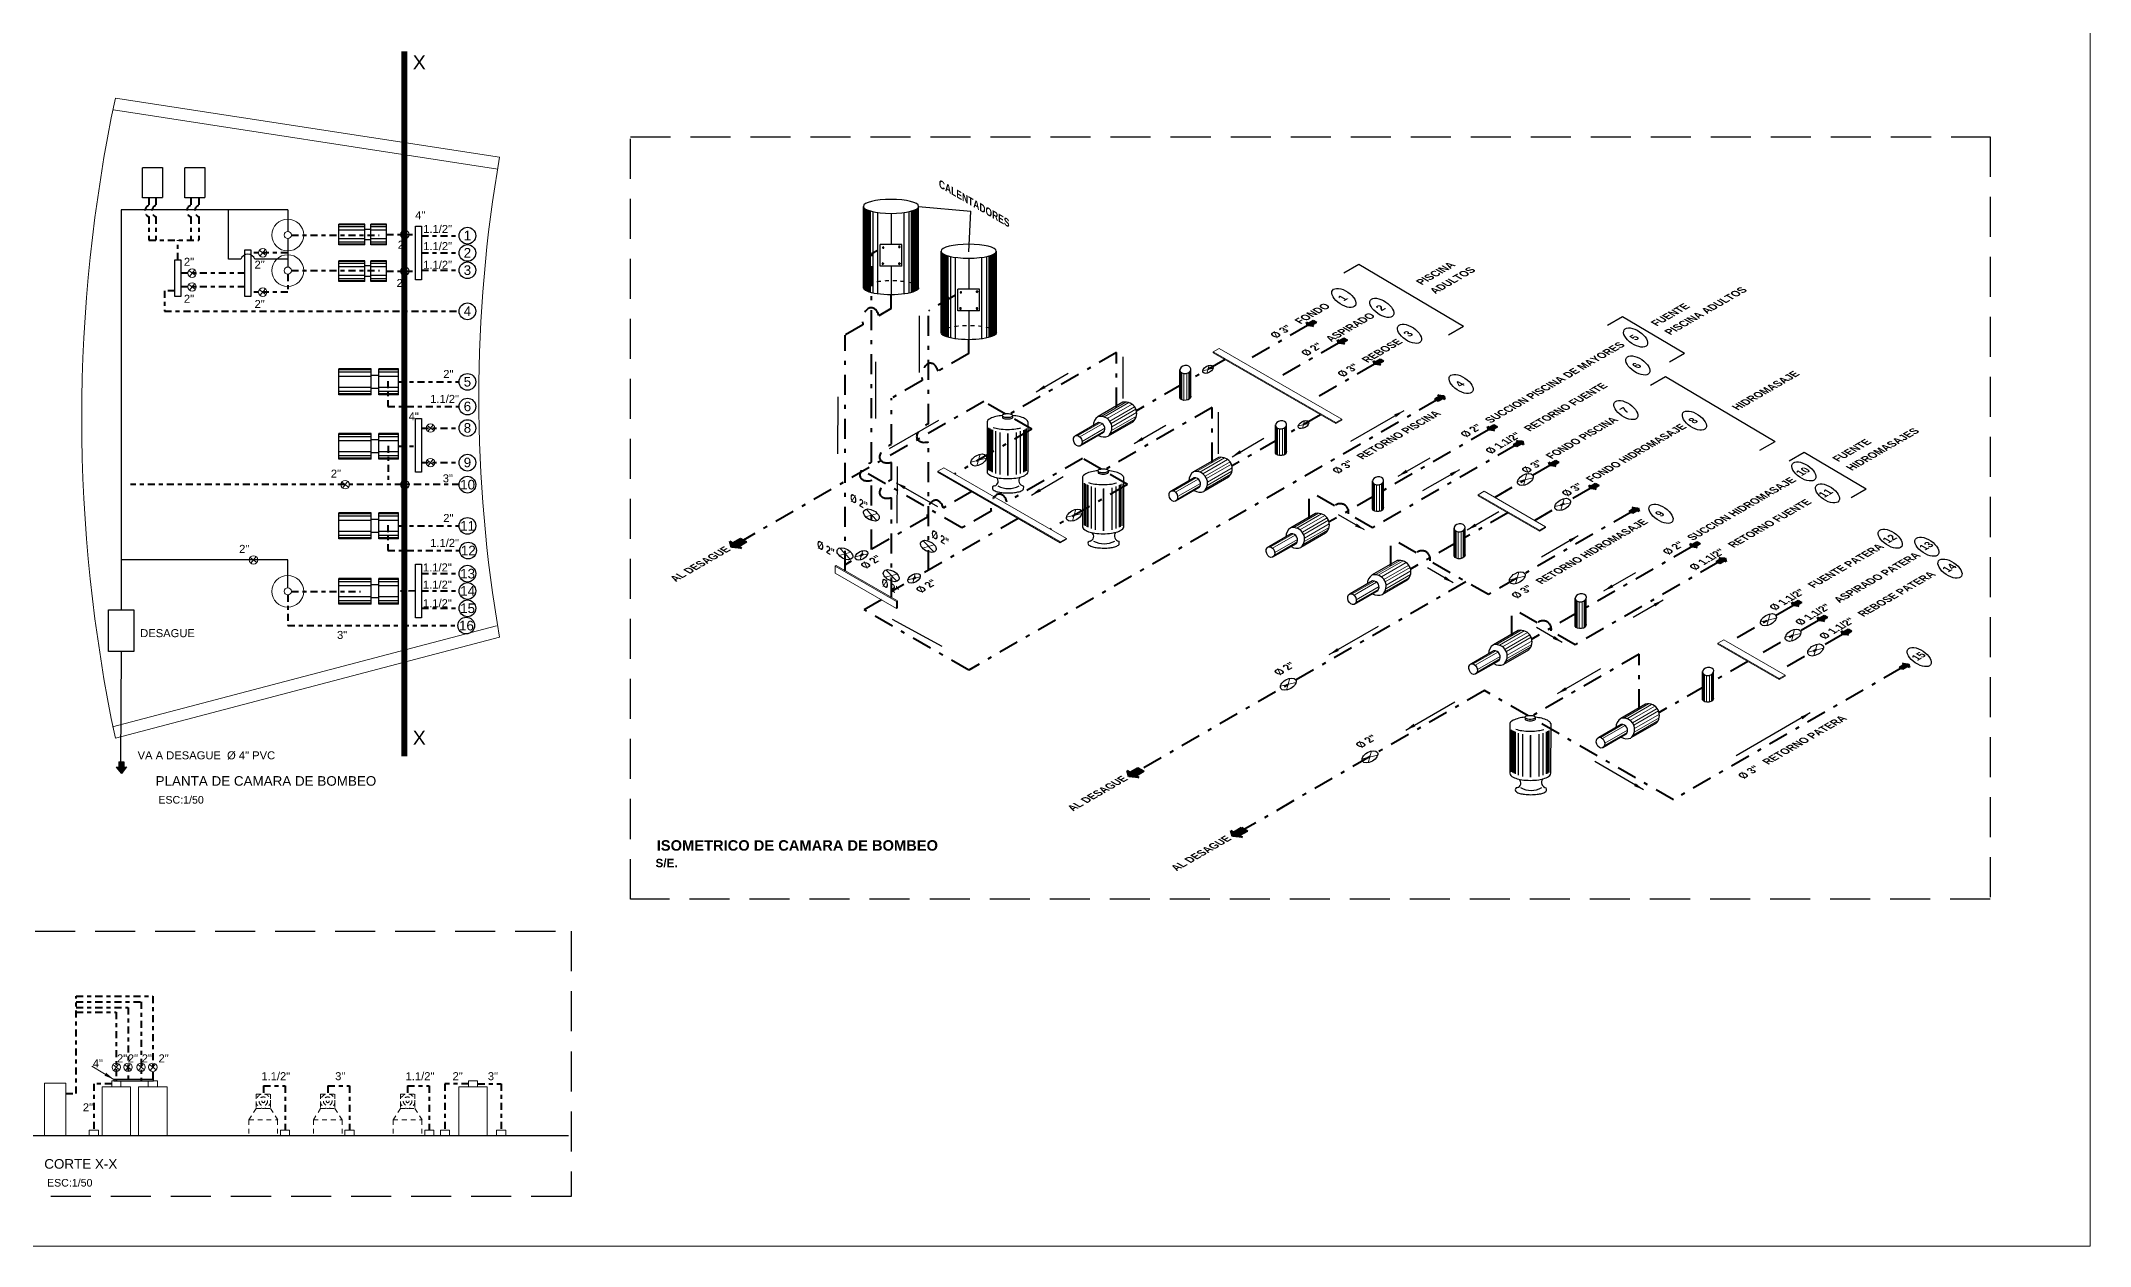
# Model space of a CAD drawing. Header units: millimetres. Extents: x 300 to 403, y 95 to 158.
# Drawn here: x 351.8 to 403, y 95.3 to 125.4 of the extents above; entities that cross this region are included whole.
import ezdxf

# ---------------------------------------------------------------- set-up
doc = ezdxf.new("R2010")
doc.units = ezdxf.units.MM
for name, pattern in [('AC', [1.03, 0.75, -0.1, 0, -0.08, 0, -0.1]), ('ACAD_ISO04W100', [30.5, 24, -3, 0.5, -3]), ('DASHDOT', [1, 0.5, -0.25, 0, -0.25]), ('DASHDOTX2', [2, 1, -0.5, 0, -0.5]), ('DASHED2', [0.375, 0.25, -0.125]), ('DASHEDX2', [1.5, 1, -0.5]), ('HIDDEN', [0.375, 0.25, -0.125]), ('HIDDEN2', [4.7625, 3.175, -1.5875])]:
    doc.linetypes.add(name, pattern=pattern)
doc.layers.get('0').update_dxf_attribs({"lineweight": 15})
for name, color, linetype in [('001', 1, 'Continuous'), ('002', 2, 'Continuous'), ('006', 6, 'Continuous'), ('06', 6, 'Continuous'), ('AC', 4, 'AC'), ('ACCESORIOS', 2, 'Continuous'), ('AGUAF', 3, 'ACAD_ISO04W100'), ('DET-PISC', 1, 'Continuous'), ('LAYER2', 4, 'Continuous'), ('TRAZO02', 2, 'Continuous')]:
    doc.layers.add(name, color=color, linetype=linetype)
for name, color, linetype, lineweight in [('01', 1, 'Continuous', 15), ('02', 2, 'Continuous', 15), ('03', 3, 'Continuous', 30), ('04', 4, 'Continuous', 40), ('TEXTO', 3, 'Continuous', 15)]:
    doc.layers.add(name, color=color, linetype=linetype, lineweight=lineweight)
doc.styles.add('ARIAL', font='arial.ttf')
doc.styles.add('SANSSERIFBOLD', font='sasb____.pfb')
doc.dimstyles.new('1_50', dxfattribs={"dimtxt": 0.11, "dimasz": 0.125, "dimexe": 0.1, "dimexo": 0.03, "dimgap": 0.02, "dimtad": 0, "dimtih": 1, "dimtoh": 1, "dimzin": 2, "dimdsep": 46, "dimtxsty": 'ARIAL', "dimblk": 'OBLIQUE', "dimcen": 0.09, "dimclrd": 4, "dimclre": 4, "dimclrt": 3, "dimazin": 0, "dimtfac": 1, "dimtmove": 2, "dimatfit": 3, "dimldrblk": 'NONE', "dimfxl": 0, "dimtolj": 1, "dimtzin": 0, "dimarcsym": 0})
doc.dimstyles.new('Copy of 1_50', dxfattribs={"dimtxt": 0.11, "dimasz": 0.25, "dimexe": 0.1, "dimexo": 0.03, "dimgap": 0.02, "dimtad": 0, "dimtih": 1, "dimtoh": 1, "dimzin": 2, "dimdsep": 46, "dimtxsty": 'ARIAL', "dimcen": 0.09, "dimclrd": 2, "dimclre": 2, "dimclrt": 3, "dimazin": 0, "dimtfac": 1, "dimtmove": 2, "dimatfit": 3, "dimfxl": 0, "dimtolj": 1, "dimtzin": 0, "dimarcsym": 0})

# ---------------------------------------------------------------- blocks, each defined once
blk = doc.blocks.new('A$C7A8A2295')
at = {"layer": '02', "color": 2, "linetype": 'HIDDEN', "ltscale": 0.6}
for p, q in [((-0.222, 0.81), (-0.222, 0.36)), ((-0.222, 0.81), (-0.222, 0.36)), ((-0.222, 0.81), (0.225, 0.81)), ((-0.222, 0.81), (0.225, 0.81)), ((0.225, 0.81), (0.225, 0.36)), ((0.225, 0.81), (0.225, 0.36)), ((-0.225, 0.36), (-0.45, 0)), ((-0.45, 0), (-0.45, -0.501)), ((-0.45, 0), (0.45, 0)), ((-0.225, 0.36), (0.225, 0.36)), ((-0.225, 0.36), (0.225, 0.36)), ((0.225, 0.36), (0.45, 0)), ((0.225, 0.36), (0.45, 0)), ((0.445, 0), (0.445, -0.501))]:
    blk.add_line(p, q, dxfattribs=at)
for radius in [0.225, 0.225, 0.135, 0.135, 0.045, 0.045]:
    blk.add_circle((0, 0.585), radius, dxfattribs=at)
blk = doc.blocks.new('A$C607B5EFA')
at = {"layer": '01'}
for p, q in [((-0.021, 0.016), (0.021, -0.016)), ((0.017, 0.021), (-0.017, -0.021))]:
    blk.add_line(p, q, dxfattribs=at)
at = {"layer": '02'}
blk.add_circle((0, 0), 0.0266, dxfattribs=at)
blk = doc.blocks.new('A$C48F00AD4')
at = {"layer": '01'}
for p, q in [((-0.855, -0.276), (-0.139, -0.276)), ((-0.854, -0.21), (-0.139, -0.21)), ((-0.832, -0.361), (-0.117, -0.361)), ((-0.829, -0.125), (-0.114, -0.125)), ((-0.784, -0.436), (-0.069, -0.436)), ((-0.778, -0.05), (-0.063, -0.05)), ((-0.726, -0.486), (-0.01, -0.486)), ((-0.716, 0), (0, 0)), ((0.053, -0.308), (0.705, -0.308)), ((0.056, -0.182), (0.714, -0.182)), ((0.089, -0.358), (0.732, -0.358)), ((0.095, -0.132), (0.749, -0.132))]:
    blk.add_line(p, q, dxfattribs=at)
at = {"layer": '03'}
for p, q in [((-0.633, 0.032), (0.083, 0.032)), ((0.125, -0.383), (0.77, -0.383)), ((0.137, -0.107), (0.817, -0.107)), ((-0.657, -0.518), (0.059, -0.518))]:
    blk.add_line(p, q, dxfattribs=at)
for centre, radius, start, end in [((-0.571, -0.246), 0.285, 102.5992, 252.3534), ((0.144, -0.246), 0.285, 102.3403, 252.6123), ((0.042, -0.241), 0.277, 28.9271, 81.4839), ((0.191, -0.248), 0.151, 111.0615, 243.8911), ((0.042, -0.241), 0.277, 273.4687, 329.2049)]:
    blk.add_arc(centre, radius, start, end, dxfattribs=at)
blk.add_ellipse((0.8, -0.247), major_axis=(0.019, 0.139), ratio=0.718606, dxfattribs=at)
blk = doc.blocks.new('A$C4B0B2D30')
at = {"layer": '01'}
for p, q in [((0.051, 0.038), (-0.286, -0.545)), ((0.082, 0.041), (-0.254, -0.54)), ((0.135, 0.033), (-0.2, -0.546)), ((0.203, -0.001), (-0.132, -0.58)), ((0.239, -0.037), (-0.097, -0.619)), ((0.253, -0.063), (-0.084, -0.647))]:
    blk.add_line(p, q, dxfattribs=at)
at = {"layer": '03'}
for p, q in [((0.003, 0.005), (-0.328, -0.569)), ((0.259, -0.104), (-0.095, -0.715))]:
    blk.add_line(p, q, dxfattribs=at)
at = {"layer": '03', "extrusion": (0, 0, -1)}
blk.add_ellipse((0.127, -0.059), major_axis=(-0.127, 0.059), ratio=0.63535, start_param=-0.004588, end_param=2.972171, dxfattribs=at)
blk.add_ellipse((-0.216, -0.647), major_axis=(-0.13, 0.053), ratio=0.718606, dxfattribs=at)
blk = doc.blocks.new('A$C2E5923EB')
at = {"layer": '02'}
for p, q in [((-0.366, 0.335), (-0.355, 0.355)), ((-0.366, 0.335), (0.517, -1.196)), ((-0.366, 0.335), (-0.193, 0.335)), ((-0.355, 0.355), (-0.182, 0.355)), ((-0.193, 0.335), (-0.182, 0.355)), ((-0.193, 0.335), (0.69, -1.196)), ((-0.182, 0.355), (0.702, -1.176)), ((0.517, -1.196), (0.69, -1.196)), ((0.69, -1.196), (0.702, -1.176))]:
    blk.add_line(p, q, dxfattribs=at)
blk = doc.blocks.new('A$C263819D6')
at = {"layer": '01'}
for p, q in [((0.084, -0.025), (-0.086, 0.026)), ((-0.05, -0.049), (0.047, 0.046))]:
    blk.add_line(p, q, dxfattribs=at)
at = {"layer": '03'}
blk.add_ellipse((-0.002, -0.001), major_axis=(0.0959, 0.0001), ratio=0.574832, dxfattribs=at)
blk = doc.blocks.new('A$C774E6E1A')
at = {"layer": '02'}
for p, q in [((-0.656, 0.836), (-0.644, 0.856)), ((-0.656, 0.836), (1.112, -2.225)), ((-0.656, 0.836), (-0.483, 0.836)), ((-0.644, 0.856), (-0.471, 0.856)), ((-0.483, 0.836), (-0.471, 0.856)), ((-0.483, 0.836), (1.285, -2.225)), ((-0.471, 0.856), (1.296, -2.205)), ((1.112, -2.225), (1.285, -2.225)), ((1.285, -2.225), (1.296, -2.205))]:
    blk.add_line(p, q, dxfattribs=at)
blk = doc.blocks.new('A$C32711B06')
at = {"layer": 'DET-PISC', "color": 3}
for p, q in [((-0.351, 0.428), (0.26, 1.486)), ((0.535, -0.084), (1.157, 0.995))]:
    blk.add_line(p, q, dxfattribs=at)
at = {"layer": 'DET-PISC', "color": 1}
for p, q in [((-0.226, 0.555), (0.301, 1.467)), ((-0.184, 0.554), (0.343, 1.466)), ((-0.151, 0.552), (0.375, 1.464)), ((-0.065, 0.539), (0.462, 1.451)), ((0.04, 0.514), (0.566, 1.426)), ((0.229, 0.431), (0.755, 1.343)), ((0.755, 1.343), (0.232, 0.436)), ((0.395, 0.308), (0.922, 1.22)), ((0.469, 0.231), (0.996, 1.143)), ((0.523, 0.162), (1.05, 1.074)), ((0.542, 0.135), (1.068, 1.047)), ((0.564, 0.1), (1.09, 1.012)), ((0.581, 0.07), (1.107, 0.982)), ((-0.088, 0.115), (-0.069, 0.149)), ((0.132, -0.012), (0.151, 0.025))]:
    blk.add_line(p, q, dxfattribs=at)
at = {"layer": 'DET-PISC', "color": 5}
blk.add_line((1.176, 1.398), (1.176, 1.398), dxfattribs=at)
at = {"layer": 'DET-PISC', "color": 3}
for points in [[(1.157, 0.995, 0.223049), (1.163, 1.055, 0.090674), (1.09, 1.178, 0.047474), (0.976, 1.286, 0.035393), (0.801, 1.404, 0.035393), (0.612, 1.497, 0.047474), (0.461, 1.541, 0.090674), (0.318, 1.543, 0.223049), (0.268, 1.508, 0.085132), (0.26, 1.486, 0.090674)], [(-0.351, 0.428, 0.160917), (-0.349, 0.383, 0.090674), (-0.277, 0.26, 0.047474), (-0.163, 0.152, 0.012949), (-0.101, 0.105, 0.035393)], [(0.131, -0.028, 0.012949), (0.201, -0.059, 0.047474), (0.352, -0.103, 0.090674), (0.495, -0.105, 0.160917), (0.535, -0.084, 0.223049)]]:
    blk.add_lwpolyline(points, format="xyb", dxfattribs=at)
at = {"layer": 'DET-PISC', "color": 2}
for points in [[(0.968, 1.721, 0.028608), (0.825, 1.793, 0.039069), (0.715, 1.831, 0.080047), (0.609, 1.841, 0.250207), (0.578, 1.822, 0.005345), (0.578, 1.821, 0.080047)], [(1.254, 1.442, 0.18798), (1.251, 1.47, 0.080047), (1.19, 1.557, 0.039069), (1.101, 1.633, 0.028608), (0.968, 1.721, 0.028608)]]:
    blk.add_lwpolyline(points, format="xyb", dxfattribs=at)
at = {"layer": 'DET-PISC', "color": 1}
for points in [[(0.476, 0.115, 0.046861), (0.363, 0.221, 0.035393), (0.189, 0.339, 0.035393), (-0.001, 0.432, 0.039255), (-0.125, 0.47, 0.090674)], [(0.056, -0.024, 0.152867), (0.119, -0.035, 0.233036), (0.131, -0.027, 0.233036), (0.132, -0.012, 0.086958), (0.113, 0.019, 0.04428), (0.083, 0.046, 0.03277), (0.037, 0.077, 0.03277), (-0.012, 0.101, 0.04428), (-0.051, 0.113, 0.086958), (-0.088, 0.115, 0.233036), (-0.1, 0.107, 0.233036), (-0.101, 0.092, 0.086958), (-0.081, 0.061, 0.04428), (-0.051, 0.034, 0.03277)], [(0.058, 0.113, 0.052566), (-0.003, 0.14, 0.066424), (-0.055, 0.15, 0.02942), (-0.069, 0.149, 0.071446)], [(-0.051, 0.034, 0.091543), (0.056, -0.024, 0.03277)], [(0.151, 0.025, 0.022129), (0.146, 0.034, 0.066424), (0.112, 0.074, 0.052566), (0.058, 0.113, 0.052566)]]:
    blk.add_lwpolyline(points, format="xyb", dxfattribs=at)
at = {"layer": 'DET-PISC', "color": 2}
for centre, radius, start, end in [((0.469, 1.656), 0.134, 289.3371, 52.614), ((0.673, 1.741), 0.125, 139.8587, 169.922), ((1.141, 1.284), 0.119, 73.2521, 199.3034), ((1.202, 1.443), 0.052, 239.9459, 359.614)]:
    blk.add_arc(centre, radius, start, end, dxfattribs=at)
at = {"layer": 'DET-PISC', "color": 1}
blk.add_arc((0.635, 1.164), 0.542, 30.8141, 89.1859, dxfattribs=at)
blk = doc.blocks.new('A$C2BD208D1')
at = {"layer": '01'}
blk.add_hatch(color=252, dxfattribs=at).paths.add_polyline_path([(0.346, 0), (0.141, 0.147), (0.182, 0.076), (-0.044, 0.076), (0.041, -0.071), (0.263, -0.071), (0.309, -0.146)])
at = {"layer": '04', "linetype": 'DASHDOT'}
blk.add_lwpolyline([(0.182, 0.076), (0.141, 0.147), (0.346, 0), (0.309, -0.146), (0.263, -0.071), (0.041, -0.071), (-0.044, 0.076)], close=True, dxfattribs=at)
blk = doc.blocks.new('A$C1B1C4E38')
at = {"layer": 'ACCESORIOS'}
for p, q in [((-0.856, 0.242), (-2.128, -1.961)), ((-0.742, -0.611), (-1.08, -1.195)), ((-0.742, -0.611), (-0.158, -0.948)), ((0.638, -0.62), (-0.634, -2.824)), ((-1.08, -1.195), (-0.495, -1.533)), ((-0.995, -1.159), (-0.994, -1.157)), ((-0.982, -1.145), (-0.984, -1.146)), ((-0.984, -1.146), (-0.966, -1.193)), ((-0.982, -1.145), (-0.965, -1.193)), ((-0.965, -1.193), (-0.966, -1.193)), ((-0.954, -1.182), (-0.954, -1.18)), ((-0.732, -0.703), (-0.731, -0.701)), ((-0.719, -0.69), (-0.721, -0.69)), ((-0.721, -0.69), (-0.703, -0.738)), ((-0.719, -0.69), (-0.701, -0.737)), ((-0.701, -0.737), (-0.703, -0.738)), ((-0.691, -0.726), (-0.69, -0.724)), ((-0.158, -0.948), (-0.495, -1.533)), ((-0.285, -0.961), (-0.284, -0.959)), ((-0.274, -0.948), (-0.256, -0.996)), ((-0.272, -0.948), (-0.274, -0.948)), ((-0.272, -0.948), (-0.254, -0.995)), ((-0.254, -0.995), (-0.256, -0.996)), ((-0.244, -0.984), (-0.243, -0.983)), ((-1.272, -2.204), (-0.787, -1.364)), ((-0.546, -1.39), (-0.546, -1.388)), ((-0.534, -1.377), (-0.535, -1.377)), ((-0.535, -1.377), (-0.518, -1.425)), ((-0.534, -1.377), (-0.516, -1.424)), ((-0.516, -1.424), (-0.518, -1.425)), ((-0.506, -1.413), (-0.505, -1.412))]:
    blk.add_line(p, q, dxfattribs=at)
at = {"layer": 'ACCESORIOS', "color": 1}
for p, q in [((-0.792, 0.279), (-2.064, -1.925)), ((-0.747, 0.282), (-2.019, -1.922)), ((-0.705, 0.279), (-1.977, -1.924)), ((-0.665, 0.274), (-1.937, -1.93)), ((-0.626, 0.266), (-1.898, -1.938)), ((-0.588, 0.257), (-1.86, -1.947)), ((-0.514, 0.236), (-1.786, -1.968)), ((-0.371, 0.183), (-1.643, -2.021)), ((-0.45, -0.779), (0, 0)), ((0.344, -0.229), (-0.928, -2.433)), ((0.461, -0.327), (-0.812, -2.531)), ((0.516, -0.38), (-0.756, -2.584)), ((0.543, -0.409), (-0.729, -2.613)), ((0.569, -0.439), (-0.703, -2.642)), ((0.594, -0.471), (-0.678, -2.674)), ((0.617, -0.506), (-0.655, -2.709)), ((0.637, -0.546), (-0.635, -2.75))]:
    blk.add_line(p, q, dxfattribs=at)
at = {"layer": 'ACCESORIOS'}
for centre, start, end in [((-0.974, -1.169), 152.29244, 327.70756), ((-0.974, -1.169), 332.29244, 147.70756), ((-0.711, -0.714), 152.29244, 327.70756), ((-0.711, -0.714), 332.29244, 147.70756), ((-0.264, -0.972), 152.29244, 327.70756), ((-0.264, -0.972), 332.29244, 147.70756), ((-0.526, -1.401), 152.29244, 327.70756), ((-0.526, -1.401), 332.29244, 147.70756)]:
    blk.add_arc(centre, 0.0234, start, end, dxfattribs=at)
at = {"layer": 'ACCESORIOS', "color": 2, "linetype": 'DASHED2', "ltscale": 0.4}
blk.add_ellipse((-0.109, -0.189), major_axis=(-0.747, 0.431), ratio=0.252894, start_param=0, end_param=3.141593, dxfattribs=at)
at = {"layer": 'ACCESORIOS', "extrusion": (0, 0, -1)}
blk.add_ellipse((-0.109, -0.189), major_axis=(-0.747, 0.431), ratio=0.252894, start_param=0, end_param=3.141593, dxfattribs=at)
blk.add_ellipse((-1.381, -2.393), major_axis=(-0.747, 0.431), ratio=0.252894, dxfattribs=at)
blk = doc.blocks.new('A$C54A247ED')
at = {"layer": 'TRAZO02', "color": 2, "linetype": 'ByBlock', "ltscale": 0.25}
for p, q in [((0, 0.414), (0, 0.279)), ((0, 0.414), (0.18, 0.414)), ((0.007, 0.414), (0.007, 0.279)), ((0.023, 0.414), (0.023, 0.279)), ((0.052, 0.414), (0.052, 0.279)), ((0.128, 0.414), (0.128, 0.279)), ((0.157, 0.414), (0.157, 0.279)), ((0.173, 0.414), (0.173, 0.279)), ((0.18, 0.414), (0.18, 0.279)), ((0, 0.279), (0.18, 0.279)), ((0, 0.225), (0, 0)), ((0, 0.225), (0.18, 0.225)), ((0.007, 0.225), (0.007, 0)), ((0.023, 0.225), (0.023, 0)), ((0.045, 0.279), (0.045, 0.225)), ((0.052, 0.225), (0.052, 0)), ((0.128, 0.225), (0.128, 0)), ((0.135, 0.279), (0.135, 0.225)), ((0.157, 0.225), (0.157, 0)), ((0.173, 0.225), (0.173, 0)), ((0.18, 0.225), (0.18, 0)), ((0, 0), (0.18, 0))]:
    blk.add_line(p, q, dxfattribs=at)
blk = doc.blocks.new('A$C00A173EA')
at = {"layer": 'AGUAF', "linetype": 'DASHDOTX2'}
blk.add_hatch(color=4, dxfattribs=at).paths.add_polyline_path([(0.255, 0.14, 0.004264), (0.218, 0.186), (0.179, 0.231), (0.081, 0.148), (0.038, 0.199), (0, 0), (0.202, 0.006), (0.159, 0.057)])
at = {"layer": 'AGUAF', "color": 4, "linetype": 'DASHDOTX2'}
for p, q in [((0.038, 0.199), (0, 0)), ((0.202, 0.006), (0, 0)), ((0.038, 0.199), (0.081, 0.148)), ((0.179, 0.231), (0.081, 0.148)), ((0.256, 0.14), (0.159, 0.057)), ((0.159, 0.057), (0.202, 0.006)), ((0.179, 0.231), (0.256, 0.14))]:
    blk.add_line(p, q, dxfattribs=at)
blk = doc.blocks.new('A$C654B678C')
at = {"layer": '006'}
blk.add_line((7.323, -5.115), (-7.113, -5.115), dxfattribs=at)
at = {"layer": '02'}
for points in [[(-5.77, -3.799), (-5.242, -3.799), (-5.242, -5.115), (-5.77, -5.115)], [(-4.336, -3.888), (-3.624, -3.888), (-3.624, -5.115), (-4.336, -5.115)], [(-4.094, -3.888), (-3.866, -3.888), (-3.866, -3.738), (-4.094, -3.738)], [(-3.421, -3.888), (-2.709, -3.888), (-2.709, -5.115), (-3.421, -5.115)], [(-3.179, -3.888), (-2.951, -3.888), (-2.951, -3.738), (-3.179, -3.738)], [(4.581, -3.888), (5.292, -3.888), (5.292, -5.115), (4.581, -5.115)], [(4.822, -3.888), (5.051, -3.888), (5.051, -3.738), (4.822, -3.738)], [(-4.428, -5.115), (-4.656, -5.115), (-4.656, -4.966), (-4.428, -4.966)], [(0.352, -5.115), (0.124, -5.115), (0.124, -4.966), (0.352, -4.966)], [(1.961, -5.115), (1.732, -5.115), (1.732, -4.966), (1.961, -4.966)], [(3.956, -5.115), (3.728, -5.115), (3.728, -4.966), (3.956, -4.966)], [(4.348, -5.115), (4.119, -5.115), (4.119, -4.966), (4.348, -4.966)], [(5.525, -5.115), (5.753, -5.115), (5.753, -4.966), (5.525, -4.966)]]:
    blk.add_lwpolyline(points, close=True, dxfattribs=at)
at = {"layer": '03', "linetype": 'DASHEDX2'}
blk.add_lwpolyline([(-7.508, 0), (7.387, 0), (7.387, -6.628), (-7.508, -6.628)], close=True, dxfattribs=at)
at = {"layer": '03'}
blk.add_lwpolyline([(-4.04, -3.741), (-3.046, -3.741), (-3.046, -3.701), (-4.04, -3.701)], close=True, dxfattribs=at)
at = {"layer": '04', "linetype": 'DASHDOT', "ltscale": 0.35}
for p, q in [((-4.978, -4.056), (-4.978, -1.622)), ((-4.978, -1.622), (-3.065, -1.622)), ((-4.978, -1.764), (-3.36, -1.764)), ((-4.978, -1.906), (-3.686, -1.906)), ((-4.978, -2.022), (-3.98, -2.022)), ((-3.98, -2.022), (-3.98, -3.738)), ((-3.686, -1.906), (-3.686, -3.738)), ((-3.36, -1.764), (-3.36, -3.738)), ((-3.065, -1.622), (-3.065, -3.738)), ((-5.242, -4.056), (-4.978, -4.056)), ((-4.094, -3.813), (-4.542, -3.813)), ((-4.542, -3.813), (-4.542, -4.966)), ((-0.303, -3.864), (-0.303, -4.067)), ((-0.303, -3.864), (0.238, -3.864)), ((0.238, -3.864), (0.238, -4.966)), ((1.305, -3.864), (1.305, -4.067)), ((1.305, -3.864), (1.846, -3.864)), ((1.846, -3.864), (1.846, -4.966)), ((3.3, -3.864), (3.3, -4.067)), ((3.3, -3.864), (3.842, -3.864)), ((3.842, -3.864), (3.842, -4.966)), ((4.822, -3.813), (4.233, -3.813)), ((4.233, -3.813), (4.233, -4.966)), ((5.051, -3.813), (5.639, -3.813)), ((5.639, -3.813), (5.639, -4.966))]:
    blk.add_line(p, q, dxfattribs=at)
at = {"layer": '01', "xscale": 4, "yscale": 4, "zscale": 4, "rotation": 90}
for p in [(-3.98, -3.398), (-3.686, -3.398), (-3.36, -3.398), (-3.065, -3.398)]:
    blk.add_blockref('A$C607B5EFA', p, dxfattribs=at)
at = {"layer": '01', "xscale": 0.8000000000000114, "yscale": 0.8000000000000114, "zscale": 0.8000000000000114}
for p in [(-0.305, -4.715), (1.305, -4.715), (3.3, -4.715)]:
    blk.add_blockref('A$C7A8A2295', p, dxfattribs=at)
at = {"layer": '02', "style": 'ARIAL'}
blk.add_text('ESC:1/50', height=0.19, dxfattribs=at).set_placement((-5.71, -6.379))
at = {"layer": '04', "style": 'ARIAL'}
blk.add_text('CORTE X-X', height=0.24, dxfattribs=at).set_placement((-5.779, -5.933))
at = {"layer": 'TEXTO', "style": 'ARIAL'}
for s, p in [('4"', (-4.567, -3.4)), ('2"', (-3.961, -3.276)), ('2"', (-3.691, -3.276)), ('2"', (-3.343, -3.276)), ('2"', (-2.924, -3.276)), ('1.1/2"', (-0.354, -3.721)), ('3"', (1.49, -3.721)), ('1.1/2"', (3.25, -3.721)), ('2"', (4.423, -3.721)), ('3"', (5.305, -3.721)), ('2"', (-4.815, -4.499))]:
    blk.add_text(s, height=0.2, dxfattribs=at).set_placement(p)
at = {"layer": '01'}
blk.add_leader([(-4.04, -3.701), (-4.592, -3.368)], dimstyle='Copy of 1_50', override={"dimgap": 0.02, "dimtad": 0}, dxfattribs=at)

msp = doc.modelspace()

# ---------------------------------------------------------------- linework, layer by layer
at = {"ltscale": 0.7}
msp.add_lwpolyline([(299.684, 95.267), (403.016, 95.267), (403.016, 157.588), (299.684, 157.588)], close=True, dxfattribs=at)
at = {"layer": '001'}
for p, q in [((384.366, 119.588), (384.742, 119.805)), ((384.742, 119.805), (387.357, 118.257)), ((390.957, 118.278), (391.333, 118.495)), ((391.333, 118.495), (392.881, 117.578)), ((386.981, 118.039), (387.357, 118.257)), ((392.505, 117.361), (392.881, 117.578)), ((392.029, 116.778), (392.405, 116.995)), ((392.405, 116.995), (395.144, 115.373)), ((394.768, 115.156), (395.144, 115.373)), ((395.495, 114.887), (395.871, 115.105)), ((395.871, 115.105), (397.419, 114.188)), ((397.043, 113.971), (397.419, 114.188))]:
    msp.add_line(p, q, dxfattribs=at)
at = {"layer": '002'}
for centre in [(362.468, 120.515), (362.468, 120.083), (362.468, 119.65), (362.468, 118.625), (362.468, 116.861), (362.468, 116.244), (362.468, 115.708), (362.468, 114.843), (362.468, 114.293), (362.468, 113.263), (362.486, 112.646), (362.468, 112.069), (362.468, 111.636), (362.468, 111.203), (362.439, 110.771)]:
    msp.add_circle(centre, 0.209, dxfattribs=at)
for centre in [(384.372, 118.958), (385.319, 118.712), (386.009, 118.064), (391.661, 117.97), (391.717, 117.272), (387.299, 116.809), (391.416, 116.157), (393.129, 115.893), (395.863, 114.625), (396.454, 114.076), (392.295, 113.566), (398.024, 112.942), (398.94, 112.742), (399.517, 112.195), (398.747, 109.985)]:
    msp.add_ellipse(centre, major_axis=(-0.285, 0.191), ratio=0.510524, dxfattribs=at)
at = {"layer": '01'}
for p, q in [((363.273, 122.478), (353.673, 123.954)), ((363.227, 122.181), (353.627, 123.658)), ((353.596, 108.244), (363.196, 110.768)), ((353.673, 107.954), (363.273, 110.478))]:
    msp.add_line(p, q, dxfattribs=at)
at = {"layer": '01', "linetype": 'HIDDEN2', "const_width": 0.15}
msp.add_lwpolyline([(360.894, 107.501), (360.894, 125.122)], dxfattribs=at)
at = {"layer": '01'}
for centre, radius in [((357.98, 120.531), 0.397), ((357.98, 120.531), 0.0894), ((357.98, 119.642), 0.397), ((357.98, 119.642), 0.0894), ((357.98, 111.627), 0.397), ((357.98, 111.627), 0.0894)]:
    msp.add_circle(centre, radius, dxfattribs=at)
for centre, radius, start, end in [((391.399, 115.954), 38.566, 168.0277, 191.9723), ((397.719, 116.478), 34.965, 170.119, 189.881)]:
    msp.add_arc(centre, radius, start, end, dxfattribs=at)
at = {"layer": '03', "linetype": 'DASHEDX2'}
msp.add_lwpolyline([(366.542, 122.985), (400.52, 122.985), (400.52, 103.938), (366.542, 103.938)], close=True, dxfattribs=at)
at = {"layer": '03'}
for points in [[(361.171, 120.752), (361.32, 120.752), (361.32, 119.414), (361.171, 119.414)], [(355.158, 119.911), (355.307, 119.911), (355.307, 118.996), (355.158, 118.996)], [(356.908, 120.164), (357.057, 120.164), (357.057, 118.996), (356.908, 118.996)], [(361.171, 115.944), (361.32, 115.944), (361.32, 114.607), (361.171, 114.607)], [(361.171, 112.305), (361.32, 112.305), (361.32, 110.967), (361.171, 110.967)], [(353.503, 111.164), (354.137, 111.164), (354.137, 110.127), (353.503, 110.127)]]:
    msp.add_lwpolyline(points, close=True, dxfattribs=at)
at = {"layer": '04', "linetype": 'DASHDOT', "ltscale": 0.35}
for p, q in [((354.511, 121.459), (354.511, 121.271)), ((354.685, 121.459), (354.685, 121.271)), ((355.554, 121.459), (355.554, 121.271)), ((355.755, 121.459), (355.755, 121.271)), ((354.511, 120.99), (354.511, 120.406)), ((354.685, 120.99), (354.685, 120.406)), ((355.554, 120.99), (355.554, 120.406)), ((355.755, 120.99), (355.755, 120.406)), ((354.511, 120.406), (355.755, 120.406)), ((355.232, 119.911), (355.232, 120.406)), ((358.069, 120.531), (360.262, 120.531)), ((360.447, 120.543), (361.171, 120.543)), ((361.32, 120.515), (362.259, 120.515)), ((357.98, 120.087), (357.058, 120.087)), ((361.32, 120.083), (362.259, 120.083)), ((356.908, 119.58), (355.307, 119.58)), ((357.98, 119.552), (357.98, 119.102)), ((358.069, 119.642), (360.268, 119.642)), ((360.447, 119.628), (361.171, 119.628)), ((361.32, 119.65), (362.259, 119.65)), ((355.158, 119.137), (354.9, 119.137)), ((354.9, 119.137), (354.9, 118.625)), ((356.908, 119.234), (355.307, 119.234)), ((357.98, 119.102), (357.058, 119.102)), ((354.9, 118.625), (362.259, 118.625)), ((360.48, 116.882), (360.48, 116.244)), ((360.745, 116.861), (362.259, 116.861)), ((360.48, 116.244), (362.259, 116.244)), ((360.489, 115.265), (360.489, 114.293)), ((360.745, 115.251), (361.171, 115.251)), ((361.32, 115.708), (362.259, 115.708)), ((361.32, 114.843), (362.259, 114.843)), ((362.259, 114.293), (354.048, 114.293)), ((360.48, 113.284), (360.48, 112.646)), ((360.745, 113.263), (362.259, 113.263)), ((360.48, 112.646), (362.276, 112.646)), ((358.069, 111.627), (359.797, 111.627)), ((361.171, 111.636), (360.745, 111.627)), ((361.32, 112.069), (362.259, 112.069)), ((361.32, 111.636), (362.259, 111.636)), ((357.98, 111.537), (357.98, 110.771)), ((361.32, 111.203), (362.259, 111.203)), ((357.98, 110.771), (362.23, 110.771))]:
    msp.add_line(p, q, dxfattribs=at)
at = {"layer": '04', "linetype": 'DASHDOT'}
for p, q in [((372.725, 120.147), (372.57, 120.058)), ((372.57, 114.852), (372.57, 120.058)), ((373.055, 118.692), (373.055, 119.037)), ((374.666, 119.026), (373.992, 118.636)), ((372.353, 118.286), (371.907, 118.029)), ((373.055, 118.692), (372.749, 118.515)), ((373.992, 115.813), (373.992, 118.636)), ((371.907, 112.139), (371.907, 118.029)), ((374.996, 117.571), (374.996, 117.916)), ((383.463, 118.27), (381.864, 117.347)), ((384.233, 117.825), (382.634, 116.902)), ((374.996, 117.571), (374.23, 117.128)), ((378.689, 117.597), (376.026, 116.06)), ((378.689, 116.222), (378.689, 117.597)), ((381.401, 117.418), (380.547, 116.925)), ((385.138, 117.303), (383.539, 116.38)), ((373.833, 116.899), (373.064, 116.455)), ((380.322, 116.795), (379.186, 116.139)), ((375.37, 116.372), (369.368, 112.907)), ((373.064, 115.301), (373.064, 116.455)), ((386.688, 116.408), (374.996, 109.658)), ((375.914, 116.058), (375.37, 116.372)), ((376.575, 115.676), (376.041, 115.984)), ((381.077, 116.218), (378.415, 114.68)), ((381.077, 114.843), (381.077, 116.218)), ((383.79, 116.039), (382.936, 115.546)), ((373.992, 112.157), (373.992, 115.357)), ((376.575, 115.676), (374.644, 114.561)), ((382.71, 115.415), (381.575, 114.76)), ((388.652, 115.274), (385.086, 113.215)), ((387.984, 115.66), (385.336, 114.131)), ((373.064, 114.416), (373.064, 114.845)), ((377.836, 114.948), (375.95, 113.86)), ((378.303, 114.679), (377.836, 114.948)), ((389.521, 114.772), (388.139, 113.975)), ((374.824, 113.21), (372.358, 114.634)), ((372.57, 112.673), (372.57, 114.395)), ((378.964, 114.297), (377.033, 113.182)), ((378.964, 114.297), (378.43, 114.605)), ((390.524, 114.193), (389.142, 113.396)), ((373.064, 111.471), (373.064, 113.96)), ((375.072, 114.118), (374.36, 113.707)), ((384.138, 113.763), (383.502, 114.13)), ((383.502, 113.442), (383.502, 114.13)), ((385.135, 114.015), (384, 113.36)), ((373.964, 113.478), (371.907, 112.29)), ((376.23, 113.45), (373.064, 111.622)), ((375.554, 113.631), (374.824, 113.21)), ((385.086, 113.215), (384.484, 113.563)), ((388.471, 113.587), (387.4, 112.969)), ((391.547, 113.603), (387.982, 111.544)), ((386.177, 112.586), (385.541, 112.953)), ((385.541, 112.265), (385.541, 112.953)), ((387.174, 112.838), (386.038, 112.183)), ((393.049, 112.735), (390.427, 111.221)), ((387.982, 111.544), (386.522, 112.386)), ((393.718, 112.349), (390.152, 110.291)), ((387.422, 111.867), (379.296, 107.176)), ((372.815, 111.419), (372.381, 111.168)), ((374.996, 109.658), (372.381, 111.168)), ((388.568, 110.518), (388.568, 111.205)), ((389.204, 110.838), (388.568, 111.205)), ((395.588, 111.269), (393.989, 110.346)), ((390.201, 111.091), (389.065, 110.435)), ((390.152, 110.291), (389.55, 110.639)), ((396.232, 110.898), (394.633, 109.975)), ((396.832, 110.551), (395.233, 109.628)), ((391.75, 110.056), (389.088, 108.519)), ((391.75, 108.681), (391.75, 110.056)), ((398.298, 109.705), (392.608, 106.42)), ((394.463, 109.877), (393.609, 109.384)), ((387.887, 109.146), (381.885, 105.681)), ((388.976, 108.517), (387.887, 109.146)), ((393.383, 109.253), (392.247, 108.598)), ((392.608, 106.42), (389.103, 108.443))]:
    msp.add_line(p, q, dxfattribs=at)
at = {"layer": '04', "linetype": 'DASHDOT', "ltscale": 0.35}
for centre in [(354.557, 121.13), (354.731, 121.13), (355.6, 121.13), (355.801, 121.13)]:
    msp.add_arc(centre, 0.148, 108.1547, 251.8453, dxfattribs=at)
at = {"layer": '04', "linetype": 'DASHDOT'}
for centre in [(384.279, 113.608), (386.318, 112.431), (389.345, 110.683)]:
    msp.add_arc(centre, 0.21, 347.7687, 132.2313, dxfattribs=at)
for centre in [(372.554, 118.384), (374.035, 116.997), (374.166, 113.575), (375.756, 113.728)]:
    msp.add_ellipse(centre, major_axis=(0.009, 0.33), ratio=0.633747, start_param=5.13916, end_param=8.170449, dxfattribs=at)
at = {"layer": '04', "linetype": 'DASHDOT', "extrusion": (0, 0, -1)}
for centre in [(374.006, 115.59), (373.079, 115.077), (372.585, 114.628), (373.079, 114.192)]:
    msp.add_ellipse(centre, major_axis=(-0.283, -0.171), ratio=0.633747, start_param=5.125464, end_param=8.170449, dxfattribs=at)
at = {"layer": '06'}
for p, q in [((357.98, 121.162), (353.82, 121.162)), ((353.82, 121.162), (353.82, 111.164)), ((356.497, 119.924), (356.497, 121.162)), ((357.98, 121.162), (357.98, 120.621)), ((357.98, 120.442), (357.98, 119.731)), ((356.806, 119.924), (356.497, 119.924)), ((357.98, 119.924), (357.155, 119.924)), ((357.98, 112.412), (353.82, 112.412)), ((357.98, 111.716), (357.98, 112.412)), ((353.82, 110.127), (353.804, 107.365))]:
    msp.add_line(p, q, dxfattribs=at)
msp.add_arc((356.98, 119.866), 0.184, 18.3372, 161.6628, dxfattribs=at)
at = {"layer": 'AC'}
for points in [[(354.346, 122.218), (354.849, 122.218), (354.849, 121.459), (354.346, 121.459)], [(355.408, 122.218), (355.911, 122.218), (355.911, 121.459), (355.408, 121.459)]]:
    msp.add_lwpolyline(points, close=True, dxfattribs=at)

# ---------------------------------------------------------------- block references
at = {"layer": '01'}
for name, p, xscale, yscale, zscale, rotation in [('A$C1B1C4E38', (373.055, 119.037), 0.7999999999999996, 0.7999999999999996, 0.7999999999999996, 210.0000000000005), ('A$C1B1C4E38', (374.996, 117.916), 0.7999999999999996, 0.7999999999999996, 0.7999999999999996, 210.0000000000005), ('A$C2BD208D1', (383.642, 118.374), 0.6000000000000084, 0.6000000000000084, 0.6000000000000084, 209.9999999999992), ('A$C2BD208D1', (384.412, 117.929), 0.6000000000000084, 0.6000000000000084, 0.6000000000000084, 209.9999999999992), ('A$C263819D6', (380.972, 117.171), 1.500000000000018, 1.500000000000018, 1.500000000000018, 209.999999999999), ('A$C2BD208D1', (385.317, 117.407), 0.6000000000000084, 0.6000000000000084, 0.6000000000000084, 209.9999999999992), ('A$C2BD208D1', (386.688, 116.408), 0.6000000000000084, 0.6000000000000084, 0.6000000000000084, 29.99999999999922), ('A$C263819D6', (383.361, 115.792), 1.500000000000018, 1.500000000000018, 1.500000000000018, 209.999999999999), ('A$C2BD208D1', (388.163, 115.764), 0.6000000000000084, 0.6000000000000084, 0.6000000000000084, 209.9999999999992), ('A$C2BD208D1', (388.653, 115.273), 0.6000000000000084, 0.6000000000000084, 0.6000000000000084, 29.99999999999922), ('A$C263819D6', (375.242, 114.905), 2.249999999999973, 2.249999999999973, 2.249999999999973, 209.9999999999996), ('A$C2BD208D1', (389.7, 114.876), 0.6000000000000084, 0.6000000000000084, 0.6000000000000084, 209.9999999999992), ('A$C263819D6', (388.903, 114.417), 2.249999999999973, 2.249999999999973, 2.249999999999973, 209.9999999999996), ('A$C2BD208D1', (390.704, 114.297), 0.6000000000000084, 0.6000000000000084, 0.6000000000000084, 209.9999999999992), ('A$C263819D6', (372.57, 113.534), 2.249999999999965, 2.249999999999965, 2.249999999999965, 330.7123289810531), ('A$C263819D6', (377.631, 113.526), 2.249999999999973, 2.249999999999973, 2.249999999999973, 209.9999999999996), ('A$C263819D6', (389.835, 113.795), 2.249999999999973, 2.249999999999973, 2.249999999999973, 209.9999999999996), ('A$C2BD208D1', (391.548, 113.602), 0.6000000000000084, 0.6000000000000084, 0.6000000000000084, 29.99999999999922), ('A$C263819D6', (371.907, 112.566), 2.249999999999965, 2.249999999999965, 2.249999999999965, 330.7123289810531), ('A$C263819D6', (372.314, 112.525), 1.799999999999969, 1.799999999999969, 1.799999999999969, 209.9999999999997), ('A$C263819D6', (373.992, 112.751), 2.249999999999965, 2.249999999999965, 2.249999999999965, 330.7123289810531), ('A$C2BD208D1', (393.229, 112.839), 0.6000000000000084, 0.6000000000000084, 0.6000000000000084, 209.9999999999992), ('A$C263819D6', (373.064, 112.019), 2.249999999999965, 2.249999999999965, 2.249999999999965, 330.7123289810531), ('A$C263819D6', (388.7, 111.957), 2.249999999999973, 2.249999999999973, 2.249999999999973, 209.9999999999996), ('A$C2BD208D1', (393.719, 112.349), 0.6000000000000084, 0.6000000000000084, 0.6000000000000084, 29.99999999999922), ('A$C263819D6', (373.627, 111.949), 1.799999999999969, 1.799999999999969, 1.799999999999969, 209.9999999999997), ('A$C263819D6', (394.978, 110.914), 2.249999999999973, 2.249999999999973, 2.249999999999973, 209.9999999999996), ('A$C2BD208D1', (395.768, 111.373), 0.6000000000000084, 0.6000000000000084, 0.6000000000000084, 209.9999999999992), ('A$C263819D6', (395.592, 110.525), 2.249999999999973, 2.249999999999973, 2.249999999999973, 209.9999999999996), ('A$C2BD208D1', (396.411, 111.002), 0.6000000000000084, 0.6000000000000084, 0.6000000000000084, 209.9999999999992), ('A$C2BD208D1', (397.012, 110.655), 0.6000000000000084, 0.6000000000000084, 0.6000000000000084, 209.9999999999992), ('A$C263819D6', (396.155, 110.157), 2.249999999999973, 2.249999999999973, 2.249999999999973, 209.9999999999996), ('A$C2BD208D1', (398.299, 109.704), 0.6000000000000084, 0.6000000000000084, 0.6000000000000084, 29.99999999999922), ('A$C263819D6', (382.977, 109.302), 2.249999999999973, 2.249999999999973, 2.249999999999973, 209.9999999999996), ('A$C263819D6', (385.018, 107.487), 2.249999999999973, 2.249999999999973, 2.249999999999973, 209.9999999999996)]:
    msp.add_blockref(name, p, dxfattribs=dict(at, xscale=xscale, yscale=yscale, zscale=zscale, rotation=rotation))
at = {"layer": '01', "xscale": 4, "yscale": 4, "zscale": 4}
for p in [(360.903, 120.543), (357.353, 120.087), (355.588, 119.58), (355.588, 119.234), (360.903, 119.628), (357.353, 119.102), (361.548, 115.708), (361.548, 114.843), (359.414, 114.293), (360.903, 114.293), (357.124, 112.412)]:
    msp.add_blockref('A$C607B5EFA', p, dxfattribs=at)
at = {"layer": '01'}
for name, p, rotation in [('A$C774E6E1A', (383.33, 116.327), 209.9999999999999), ('A$C4B0B2D30', (380.547, 116.5), 209.9999999999999), ('A$C32711B06', (375.958, 116.061), 209.9999999999999), ('A$C48F00AD4', (378.537, 115.574), 209.9999999999999), ('A$C4B0B2D30', (382.936, 115.12), 209.9999999999999), ('A$C774E6E1A', (376.449, 113.346), 209.9999999999999), ('A$C32711B06', (378.347, 114.682), 209.9999999999999), ('A$C48F00AD4', (380.926, 114.194), 209.9999999999999), ('A$C4B0B2D30', (385.361, 113.72), 209.9999999999999), ('A$C2E5923EB', (388.921, 113.35), 209.9999999999999), ('A$C48F00AD4', (383.351, 112.794), 209.9999999999999), ('A$C4B0B2D30', (387.4, 112.543), 209.9999999999999), ('A$C2BD208D1', (369.368, 112.907), 210.0000000000005), ('A$C48F00AD4', (385.389, 111.617), 209.9999999999999), ('A$C4B0B2D30', (390.427, 110.796), 209.9999999999999), ('A$C48F00AD4', (388.416, 109.87), 209.9999999999999), ('A$C2E5923EB', (394.913, 109.64), 209.9999999999999), ('A$C4B0B2D30', (393.609, 108.958), 209.9999999999999), ('A$C32711B06', (389.02, 108.52), 209.9999999999999), ('A$C48F00AD4', (391.599, 108.032), 209.9999999999999), ('A$C2BD208D1', (379.296, 107.176), 210.0000000000005), ('A$C2BD208D1', (381.885, 105.681), 210.0000000000005)]:
    msp.add_blockref(name, p, dxfattribs=dict(at, rotation=rotation))
at = {"layer": '01', "xscale": -1, "rotation": 270.0000000000065}
msp.add_blockref('A$C2E5923EB', (372.857, 111.568), dxfattribs=at)
at = {"layer": '01'}
msp.add_blockref('A$C654B678C', (357.674, 103.132), dxfattribs=at)
at = {"layer": '04', "linetype": 'ByBlock', "rotation": 270}
for p, xscale, yscale, zscale in [((359.255, 120.284), -2.880000000000024, 2.880000000000024, 2.88), ((359.255, 119.369), -2.880000000000024, 2.880000000000024, 2.88), ((359.255, 116.537), -3.600000000000023, 3.600000000000023, 3.6), ((359.255, 114.927), -3.600000000000023, 3.600000000000023, 3.6), ((359.255, 112.939), -3.600000000000023, 3.600000000000023, 3.6), ((359.255, 111.303), -3.600000000000023, 3.600000000000023, 3.6)]:
    msp.add_blockref('A$C54A247ED', p, dxfattribs=dict(at, xscale=xscale, yscale=yscale, zscale=zscale))
at = {"layer": 'LAYER2', "linetype": 'DASHDOTX2', "rotation": 49.99239522649775}
msp.add_blockref('A$C00A173EA', (353.823, 107.079), dxfattribs=at)

# ---------------------------------------------------------------- texts
at = {"layer": '02', "style": 'ARIAL'}
msp.add_text('ESC:1/50', height=0.19, dxfattribs=at).set_placement((354.746, 106.323))
at = {"layer": '03', "style": 'ARIAL'}
for s, p in [('1', (362.376, 120.4)), ('2', (362.376, 119.967)), ('3', (362.376, 119.534)), ('4', (362.376, 118.509)), ('5', (362.376, 116.745)), ('6', (362.376, 116.128)), ('8', (362.376, 115.592)), ('9', (362.376, 114.727)), ('10', (362.287, 114.173)), ('11', (362.287, 113.143)), ('12', (362.304, 112.526)), ('13', (362.287, 111.949)), ('14', (362.287, 111.517)), ('15', (362.287, 111.084)), ('16', (362.258, 110.651))]:
    msp.add_text(s, height=0.24, dxfattribs=at).set_placement(p)
at = {"layer": '03', "linetype": 'DASHDOT', "insert": (367.723, 104.835), "char_height": 0.21, "attachment_point": 6, "style": 'SANSSERIFBOLD'}
msp.add_mtext('S/E.', dxfattribs=at)
at = {"layer": '04', "style": 'ARIAL'}
for s, height, p in [('X', 0.35, (361.103, 124.67)), ('X', 0.35, (361.103, 107.793)), ('PLANTA DE CAMARA DE BOMBEO', 0.24, (354.677, 106.769))]:
    msp.add_text(s, height=height, dxfattribs=at).set_placement(p)
at = {"layer": '04', "linetype": 'DASHDOT', "style": 'SANSSERIFBOLD', "oblique": 330}
for s, rotation, p in [('CALENTADORES', 330, (374.251, 121.729)), ('PISCINA ', 30, (386.321, 119.274)), ('ADULTOS', 30, (386.661, 119.053)), ('%%c 3"   FONDO', 30, (382.671, 117.943)), ('1', 30, (384.369, 118.873)), ('FUENTE', 30, (392.191, 118.247)), ('PISCINA ADULTOS', 30, (392.53, 118.026)), ('%%c 2"   ASPIRADO', 30, (383.441, 117.499)), ('2', 30, (385.317, 118.628)), ('%%c 3"   REBOSE', 30, (384.346, 116.976)), ('3', 30, (386.006, 117.98)), ('%%c 2"   SUCCION PISCINA DE MAYORES', 30, (387.423, 115.467)), ('5', 30, (391.658, 117.886)), ('6', 30, (391.714, 117.188)), ('4', 30, (387.296, 116.725)), ('%%c 1.1/2"   RETORNO FUENTE', 30, (388.046, 115.055)), ('HIDROMASAJE', 30, (394.216, 116.145)), ('7', 30, (391.414, 116.073)), ('%%c 3"   RETORNO PISCINA', 30, (384.219, 114.559)), ('%%c 3"   FONDO PISCINA', 30, (388.946, 114.571)), ('%%c 3"   FONDO HIDROMASAJE', 30, (389.949, 113.992)), ('8', 30, (393.126, 115.809)), ('FUENTE', 30, (396.728, 114.857)), ('HIDROMASAJES', 30, (397.068, 114.635)), ('10', 30, (395.813, 114.506)), ('%%c 2"   SUCCION HIDROMASAJE', 30, (392.475, 112.534)), ('%%c 2"  ', 330, (372.033, 113.89)), ('%%c 1.1/2"   RETORNO FUENTE', 30, (393.143, 112.148)), ('11', 30, (396.38, 113.962)), ('%%c 2"  ', 330, (374.064, 112.985)), ('%%c 3"   RETORNO HIDROMASAJE', 30, (388.692, 111.442)), ('9', 30, (392.293, 113.482)), ('AL DESAGUE', 30, (367.678, 111.86)), ('%%c 2"  ', 330, (371.207, 112.722)), ('%%c 1.1/2"   FUENTE PATERA', 30, (395.142, 111.143)), ('12', 30, (397.979, 112.825)), ('13', 30, (398.895, 112.644)), ('%%c 2"  ', 30, (372.427, 112.188)), ('%%c 1.1/2"   ASPIRADO PATERA', 30, (395.786, 110.771)), ('14', 30, (399.472, 112.097)), ('%%c 2"  ', 330, (372.822, 111.773)), ('%%c 2"  ', 30, (373.808, 111.582)), ('%%c 1.1/2"   REBOSE PATERA', 30, (396.386, 110.424)), ('15', 30, (398.703, 109.887)), ('%%c 2"  ', 30, (382.76, 109.519)), ('%%c 2"  ', 30, (384.8, 107.703)), ('%%c 3"   RETORNO PATERA', 30, (394.357, 106.933)), ('AL DESAGUE', 30, (377.605, 106.128)), ('AL DESAGUE', 30, (380.195, 104.633))]:
    msp.add_text(s, height=0.175, rotation=rotation, dxfattribs=at).set_placement(p)
at = {"layer": '04', "linetype": 'DASHDOT', "style": 'SANSSERIFBOLD'}
msp.add_text('ISOMETRICO DE CAMARA DE BOMBEO', height=0.2625, dxfattribs=at).set_placement((367.2, 105.146))
at = {"layer": 'TEXTO', "style": 'ARIAL'}
for s, p in [('4"', (361.164, 120.927)), ('2"', (360.728, 120.188)), ('1.1/2"', (361.364, 120.583)), ('1.1/2"', (361.364, 120.153)), ('2"', (355.384, 119.762)), ('2"', (357.149, 119.691)), ('1.1/2"', (361.364, 119.687)), ('2"', (360.698, 119.232)), ('2"', (355.384, 118.838)), ('2"', (357.149, 118.707)), ('2"', (361.865, 116.958)), ('1.1/2"', (361.538, 116.336)), ('4"', (361, 115.899)), ('2"', (359.056, 114.469)), ('3"', (361.853, 114.351)), ('2"', (361.865, 113.36)), ('2"', (356.765, 112.588)), ('1.1/2"', (361.538, 112.738)), ('1.1/2"', (361.358, 112.125)), ('1.1/2"', (361.358, 111.695)), ('1.1/2"', (361.358, 111.23)), ('DESAGUE', (354.292, 110.482)), ('3"', (359.211, 110.438)), (' VA A DESAGUE  %%C 4" PVC', (354.15, 107.429))]:
    msp.add_text(s, height=0.2, dxfattribs=at).set_placement(p)

# ---------------------------------------------------------------- leaders
at = {"layer": '01'}
for points, dimstyle, override in [([(373.745, 121.248), (375.052, 121.124)], '1_50', {"dimgap": 0.02, "dimtad": 0, "dimclrd": 2}), ([(375.002, 120.108), (375.052, 121.124)], '1_50', {"dimgap": 0.02, "dimtad": 0, "dimclrd": 2}), ([(373.76, 118.514), (373.758, 117.096)], '1_50', {"dimasz": 0.4, "dimgap": 0.02, "dimtad": 0, "dimclrd": 2}), ([(372.675, 115.943), (372.677, 117.36)], '1_50', {"dimasz": 0.4, "dimgap": 0.02, "dimtad": 0, "dimclrd": 2}), ([(378.845, 117.484), (378.844, 116.446)], '1_50', {"dimasz": 0.4, "dimgap": 0.02, "dimtad": 0, "dimclrd": 2}), ([(376.68, 116.615), (377.477, 117.075)], 'Copy of 1_50', {"dimgap": 0.02, "dimtad": 0}), ([(371.721, 116.484), (371.719, 115.067)], '1_50', {"dimasz": 0.4, "dimgap": 0.02, "dimtad": 0, "dimclrd": 2}), ([(373.017, 115.2), (374.245, 115.908)], '1_50', {"dimasz": 0.4, "dimgap": 0.02, "dimtad": 0, "dimclrd": 2}), ([(379.128, 115.32), (379.925, 115.78)], 'Copy of 1_50', {"dimgap": 0.02, "dimtad": 0}), ([(381.229, 116.104), (381.228, 115.066)], '1_50', {"dimasz": 0.4, "dimgap": 0.02, "dimtad": 0, "dimclrd": 2}), ([(381.575, 114.992), (382.372, 115.452)], 'Copy of 1_50', {"dimgap": 0.02, "dimtad": 0}), ([(373.209, 113.327), (373.212, 114.744)], '1_50', {"dimasz": 0.4, "dimgap": 0.02, "dimtad": 0, "dimclrd": 2}), ([(385.726, 114.506), (386.523, 114.966)], 'Copy of 1_50', {"dimgap": 0.02, "dimtad": 0}), ([(373.185, 114.339), (374.216, 113.745)], 'Copy of 1_50', {"dimgap": 0.02, "dimtad": 0}), ([(376.562, 114.033), (377.359, 114.493)], 'Copy of 1_50', {"dimgap": 0.02, "dimtad": 0}), ([(387.258, 114.667), (386.338, 114.136)], 'Copy of 1_50', {"dimgap": 0.02, "dimtad": 0}), ([(384.886, 113.162), (384.239, 113.536)], 'Copy of 1_50', {"dimgap": 0.02, "dimtad": 0}), ([(387.449, 113.161), (388.245, 113.62)], 'Copy of 1_50', {"dimgap": 0.02, "dimtad": 0}), ([(390.229, 113.015), (389.31, 112.484)], 'Copy of 1_50', {"dimgap": 0.02, "dimtad": 0}), ([(387.105, 111.841), (386.458, 112.215)], 'Copy of 1_50', {"dimgap": 0.02, "dimtad": 0}), ([(390.867, 111.639), (391.664, 112.099)], 'Copy of 1_50', {"dimgap": 0.02, "dimtad": 0}), ([(392.347, 111.407), (391.601, 110.976)], 'Copy of 1_50', {"dimgap": 0.02, "dimtad": 0}), ([(374.336, 110.246), (373.092, 110.925)], '1_50', {"dimasz": 0.4, "dimgap": 0.02, "dimtad": 0, "dimclrd": 2}), ([(384.007, 110.047), (385.236, 110.757)], 'Copy of 1_50', {"dimgap": 0.02, "dimtad": 0}), ([(389.829, 110.351), (389.183, 110.724)], 'Copy of 1_50', {"dimgap": 0.02, "dimtad": 0}), ([(389.706, 109.071), (390.791, 109.698)], 'Copy of 1_50', {"dimgap": 0.02, "dimtad": 0}), ([(385.917, 108.159), (387.146, 108.869)], 'Copy of 1_50', {"dimgap": 0.02, "dimtad": 0}), ([(396.026, 108.588), (394.17, 107.516)], 'Copy of 1_50', {"dimgap": 0.02, "dimtad": 0}), ([(391.859, 106.67), (390.645, 107.371)], 'Copy of 1_50', {"dimgap": 0.02, "dimtad": 0})]:
    msp.add_leader(points, dimstyle=dimstyle, override=override, dxfattribs=at)
msp.add_leader([(385.866, 116.138), (384.532, 115.368)], dimstyle='Copy of 1_50', dxfattribs=at)

doc.saveas('drawing.dxf')
